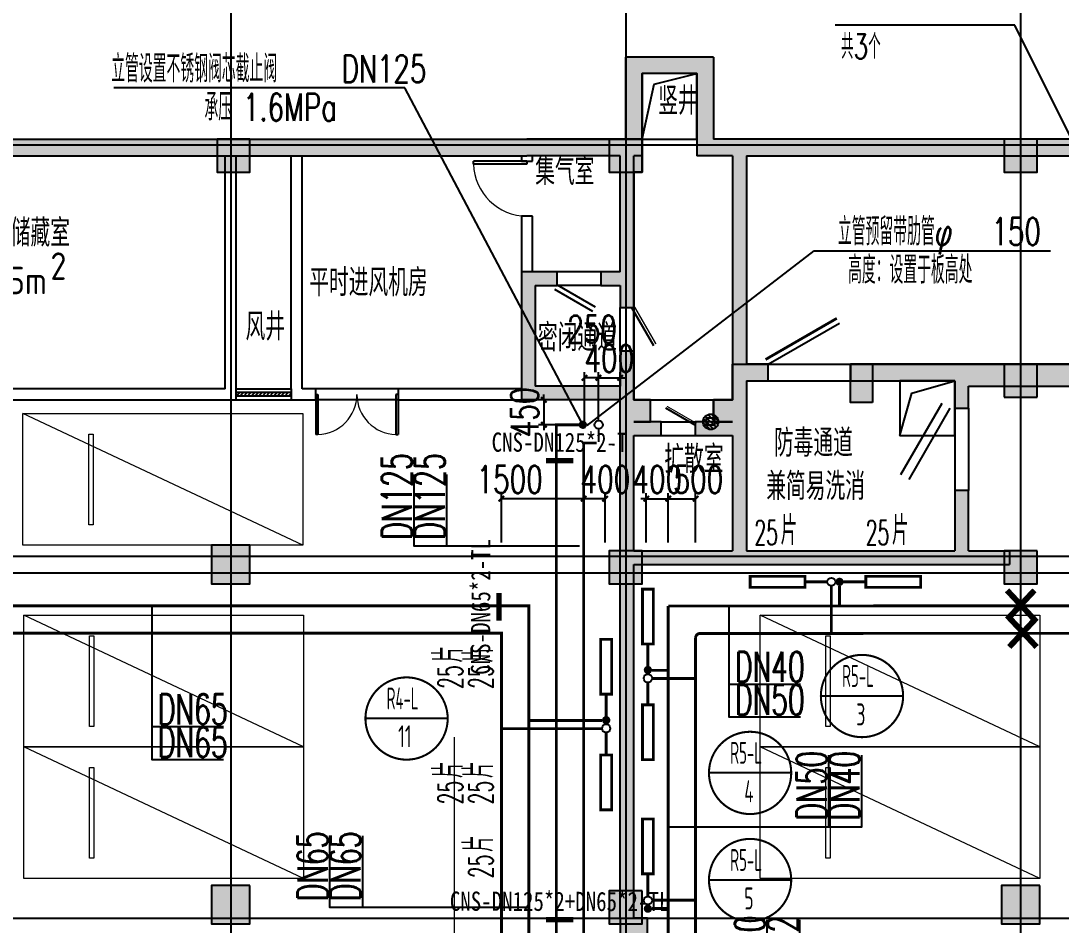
# Model space of a CAD drawing. Extents: x -888467 to -675969, y -675351 to -419232.
# Drawn here: x -797918 to -778950, y -617322 to -600836 of the extents above; entities that cross this region are included whole.
import ezdxf
from ezdxf.enums import TextEntityAlignment as Align

# ---------------------------------------------------------------- set-up
doc = ezdxf.new("R2010")
doc.units = 0
doc.header["$LTSCALE"] = 1000
doc.linetypes.add('DASH', pattern=[0.35, 0.25, -0.1])
doc.layers.get('0').update_dxf_attribs({"linetype": 'CONTINUOUS'})
doc.layers.get('Defpoints').update_dxf_attribs({"linetype": 'CONTINUOUS'})
for name, color, linetype in [('0-供暖管道管径标注', 4, 'CONTINUOUS'), ('1-标注', 2, 'CONTINUOUS'), ('2-房间名称', 7, 'CONTINUOUS'), ('3-建筑', 7, 'CONTINUOUS'), ('3-淡显', 8, 'CONTINUOUS'), ('DIM_IDEN', 3, 'CONTINUOUS'), ('DIM_LEAD', 3, 'CONTINUOUS'), ('DOTE', 252, 'CONTINUOUS'), ('PIPE-暖供水', 3, 'CONTINUOUS'), ('PIPE-暖回支管', 4, 'DASH'), ('PIPE-暖回水', 1, 'DASH'), ('TEXT-散热器', 7, 'CONTINUOUS'), ('TH-散热器', 4, 'CONTINUOUS'), ('VPIPE-暖供水', 3, 'CONTINUOUS'), ('VPIPE-暖回水', 2, 'DASH'), ('抗震支吊架', 2, 'CONTINUOUS'), ('暖－管径标注', 2, 'CONTINUOUS'), ('标注-', 4, 'CONTINUOUS'), ('结构柱子', 253, 'CONTINUOUS')]:
    doc.layers.add(name, color=color, linetype=linetype)
doc.layers.add('3-深度淡显', color=252, linetype='CONTINUOUS', lineweight=0)
doc.styles.add('_TCH_DIM', font='simplex.shx', dxfattribs={"width": 0.6, "bigfont": 'gbcbig.shx'})
doc.styles.add('_THVAC_DIM', font='simplex.shx', dxfattribs={"width": 0.8, "height": 3.5, "bigfont": 'gbcbig.shx'})
doc.styles.add('kzcad', font='', dxfattribs={"width": 0.8})
doc.styles.get("Standard").update_dxf_attribs({"font": 'GBENOR', "bigfont": 'GBCBIG'})
doc.styles.add('设备标注', font='simplex.shx', dxfattribs={"width": 0.705882, "bigfont": 'gbcbig.shx'})
doc.styles.get('kzcad').set_extended_font_data('SimSun')
doc.dimstyles.new('sm150', dxfattribs={"dimtxt": 500, "dimasz": 100, "dimexe": 100, "dimexo": 75, "dimgap": 100, "dimtad": 1, "dimdec": 0, "dimrnd": 10, "dimzin": 0, "dimdsep": 46, "dimtxsty": '设备标注', "dimblk": 'ARCHTICK', "dimcen": 0.09, "dimclrd": 4, "dimclre": 4, "dimclrt": 4, "dimadec": 0, "dimazin": 0, "dimtfac": 1, "dimtdec": 0, "dimtix": 1, "dimtmove": 2, "dimatfit": 3, "dimldrblk": 'ARCHTICK', "dimfxl": 800, "dimfxlon": 1, "dimtolj": 1, "dimtzin": 0, "dimarcsym": 0})

# ---------------------------------------------------------------- blocks, each defined once
blk = doc.blocks.new('_ArchTick')
at = {"color": 0, "linetype": 'ByBlock', "const_width": 0.4}
blk.add_lwpolyline([(-0.5, -0.5), (0.5, 0.5)], dxfattribs=at)
blk = doc.blocks.new('*D125')
at = {"layer": '1-标注', "color": 4, "lineweight": -2, "transparency": 16777216}
for p, q in [((-787656, -610347), (-787656, -609447)), ((-787265, -609547), (-787656, -609547)), ((-787265, -610347), (-787265, -609447))]:
    blk.add_line(p, q, dxfattribs=at)
at = {"layer": 'Defpoints', "color": 0, "transparency": 16777216}
for p in [(-787656, -609547), (-787656, -611247), (-787265, -611247)]:
    blk.add_point(p, dxfattribs=at)
at = {"layer": '1-标注', "color": 4, "lineweight": -2, "transparency": 16777216, "xscale": 100, "yscale": 100, "zscale": 100, "rotation": 180}
blk.add_blockref('_ArchTick', (-787656, -609547), dxfattribs=at)
at = {"layer": '1-标注', "color": 4, "lineweight": -2, "transparency": 16777216, "xscale": 100, "yscale": 100, "zscale": 100}
blk.add_blockref('_ArchTick', (-787265, -609547), dxfattribs=at)
at = {"layer": '1-标注', "color": 4, "transparency": 16777216, "insert": (-787260, -609197), "char_height": 500, "attachment_point": 5, "style": '设备标注'}
blk.add_mtext('\\A1;400', dxfattribs=at)
blk = doc.blocks.new('*D126')
at = {"layer": '1-标注', "color": 4, "lineweight": -2, "transparency": 16777216}
for p, q in [((-789156, -610347), (-789156, -609447)), ((-787656, -609547), (-789156, -609547)), ((-787656, -609858), (-787656, -609447))]:
    blk.add_line(p, q, dxfattribs=at)
at = {"layer": 'Defpoints', "color": 0, "transparency": 16777216}
for p in [(-789156, -609547), (-787656, -609933), (-789156, -611999)]:
    blk.add_point(p, dxfattribs=at)
at = {"layer": '1-标注', "color": 4, "lineweight": -2, "transparency": 16777216, "xscale": 100, "yscale": 100, "zscale": 100, "rotation": 180}
blk.add_blockref('_ArchTick', (-789156, -609547), dxfattribs=at)
at = {"layer": '1-标注', "color": 4, "lineweight": -2, "transparency": 16777216, "xscale": 100, "yscale": 100, "zscale": 100}
blk.add_blockref('_ArchTick', (-787656, -609547), dxfattribs=at)
at = {"layer": '1-标注', "color": 4, "transparency": 16777216, "insert": (-789006, -609197), "char_height": 500, "attachment_point": 5, "style": '设备标注'}
blk.add_mtext('\\A1;1500', dxfattribs=at)
blk = doc.blocks.new('*D205')
at = {"layer": '1-标注', "color": 4, "lineweight": -2, "transparency": 16777216}
for p, q in [((-786515, -609547), (-786615, -609547)), ((-786515, -610347), (-786515, -609447)), ((-786515, -609547), (-786115, -609547)), ((-786115, -610347), (-786115, -609447)), ((-786115, -609547), (-786015, -609547))]:
    blk.add_line(p, q, dxfattribs=at)
at = {"layer": 'Defpoints', "color": 0, "transparency": 16777216}
for p in [(-786115, -609547), (-786515, -611247), (-786115, -611728)]:
    blk.add_point(p, dxfattribs=at)
at = {"layer": '1-标注', "color": 4, "lineweight": -2, "transparency": 16777216, "xscale": 100, "yscale": 100, "zscale": 100}
blk.add_blockref('_ArchTick', (-786515, -609547), dxfattribs=at)
at = {"layer": '1-标注', "color": 4, "lineweight": -2, "transparency": 16777216, "xscale": 100, "yscale": 100, "zscale": 100, "rotation": 180}
blk.add_blockref('_ArchTick', (-786115, -609547), dxfattribs=at)
at = {"layer": '1-标注', "color": 4, "transparency": 16777216, "insert": (-786315, -609197), "char_height": 500, "attachment_point": 5, "style": '设备标注'}
blk.add_mtext('\\A1;400', dxfattribs=at)
blk = doc.blocks.new('*D206')
at = {"layer": '1-标注', "color": 4, "lineweight": -2, "transparency": 16777216}
for p, q in [((-786115, -609858), (-786115, -609447)), ((-786115, -609547), (-785615, -609547)), ((-785615, -610347), (-785615, -609447))]:
    blk.add_line(p, q, dxfattribs=at)
at = {"layer": 'Defpoints', "color": 0, "transparency": 16777216}
for p in [(-785615, -609547), (-786115, -609933), (-785615, -612084)]:
    blk.add_point(p, dxfattribs=at)
at = {"layer": '1-标注', "color": 4, "lineweight": -2, "transparency": 16777216, "xscale": 100, "yscale": 100, "zscale": 100, "rotation": 180}
blk.add_blockref('_ArchTick', (-786115, -609547), dxfattribs=at)
at = {"layer": '1-标注', "color": 4, "lineweight": -2, "transparency": 16777216, "xscale": 100, "yscale": 100, "zscale": 100}
blk.add_blockref('_ArchTick', (-785615, -609547), dxfattribs=at)
at = {"layer": '1-标注', "color": 4, "transparency": 16777216, "insert": (-785565, -609197), "char_height": 500, "attachment_point": 5, "style": '设备标注'}
blk.add_mtext('\\A1;500', dxfattribs=at)
blk = doc.blocks.new('*D134')
at = {"layer": '1-标注', "color": 4, "lineweight": -2, "transparency": 16777216}
for p, q in [((-787388, -607343), (-787488, -607343)), ((-787388, -608143), (-787388, -607243)), ((-787388, -607343), (-786990, -607343)), ((-786990, -608143), (-786990, -607243)), ((-786990, -607343), (-786890, -607343))]:
    blk.add_line(p, q, dxfattribs=at)
at = {"layer": 'Defpoints', "color": 0, "transparency": 16777216}
for p in [(-786990, -607343), (-787388, -608259), (-786990, -608273)]:
    blk.add_point(p, dxfattribs=at)
at = {"layer": '1-标注', "color": 4, "lineweight": -2, "transparency": 16777216, "xscale": 100, "yscale": 100, "zscale": 100}
blk.add_blockref('_ArchTick', (-787388, -607343), dxfattribs=at)
at = {"layer": '1-标注', "color": 4, "lineweight": -2, "transparency": 16777216, "xscale": 100, "yscale": 100, "zscale": 100, "rotation": 180}
blk.add_blockref('_ArchTick', (-786990, -607343), dxfattribs=at)
at = {"layer": '1-标注', "color": 4, "transparency": 16777216, "insert": (-787189, -606993), "char_height": 500, "attachment_point": 5, "style": '设备标注'}
blk.add_mtext('\\A1;400', dxfattribs=at)
blk = doc.blocks.new('*D135')
at = {"layer": '1-标注', "color": 4, "lineweight": -2, "transparency": 16777216}
for p, q in [((-787642, -608143), (-787642, -607243)), ((-787388, -607343), (-787642, -607343)), ((-787388, -608143), (-787388, -607243))]:
    blk.add_line(p, q, dxfattribs=at)
at = {"layer": 'Defpoints', "color": 0, "transparency": 16777216}
for p in [(-787642, -607343), (-787642, -608252), (-787388, -608259)]:
    blk.add_point(p, dxfattribs=at)
at = {"layer": '1-标注', "color": 4, "lineweight": -2, "transparency": 16777216, "xscale": 100, "yscale": 100, "zscale": 100, "rotation": 180}
blk.add_blockref('_ArchTick', (-787642, -607343), dxfattribs=at)
at = {"layer": '1-标注', "color": 4, "lineweight": -2, "transparency": 16777216, "xscale": 100, "yscale": 100, "zscale": 100}
blk.add_blockref('_ArchTick', (-787388, -607343), dxfattribs=at)
at = {"layer": '1-标注', "color": 4, "transparency": 16777216, "insert": (-787504, -606459), "char_height": 500, "attachment_point": 5, "style": '设备标注'}
blk.add_mtext('\\A1;250', dxfattribs=at)
blk = doc.blocks.new('*D136')
at = {"layer": '1-标注', "color": 4, "lineweight": -2, "transparency": 16777216}
for p, q in [((-788382, -607747), (-788382, -607647)), ((-787894, -607747), (-788482, -607747)), ((-788382, -607747), (-788382, -608199)), ((-787582, -608199), (-788482, -608199)), ((-788382, -608199), (-788382, -608299))]:
    blk.add_line(p, q, dxfattribs=at)
at = {"layer": 'Defpoints', "color": 0, "transparency": 16777216}
for p in [(-787819, -607747), (-788382, -608199), (-787394, -608199)]:
    blk.add_point(p, dxfattribs=at)
at = {"layer": '1-标注', "color": 4, "lineweight": -2, "transparency": 16777216, "xscale": 100, "yscale": 100, "zscale": 100}
for p, rotation in [((-788382, -607747), 270), ((-788382, -608199), 90)]:
    blk.add_blockref('_ArchTick', p, dxfattribs=dict(at, rotation=rotation))
at = {"layer": '1-标注', "color": 4, "transparency": 16777216, "insert": (-788732, -607973), "char_height": 500, "attachment_point": 5, "rotation": 90, "style": '设备标注'}
blk.add_mtext('\\A1;450', dxfattribs=at)
blk = doc.blocks.new('$TwtSys$00000329')
for p, q in [((35, -87, 0), (-87, 35, 0)), ((66, -66, 0), (-67, 67, 0)), ((87, -32, 0), (-33, 88, 0)), ((92, 12, 0), (11, 92, 0)), ((-8, -94, 0), (-92, -10, 0))]:
    blk.add_line(p, q)
at = {"elevation": 0}
blk.add_lwpolyline([(-51, 48), (45, 48), (45, -42), (-51, -42)], close=True, dxfattribs=at)
blk.add_circle((0, 0, 0), 93.9)
blk = doc.blocks.new('$WINLIB2D$00000039')
at = {"color": 0}
for points in [[(-0.5, 0.5), (-0.5, -0.5)], [(0.5, 0.5), (-0.5, 0.5)], [(0.5, -0.5), (0.5, 0.5)], [(-0.5, 0.167), (0.5, 0.167)], [(-0.452, -0.167), (-0.5, 0.084)], [(-0.384, -0.167), (-0.448, 0.167)], [(-0.316, -0.167), (-0.38, 0.167)], [(-0.248, -0.167), (-0.312, 0.167)], [(-0.18, -0.167), (-0.244, 0.167)], [(-0.112, -0.167), (-0.176, 0.167)], [(-0.044, -0.167), (-0.108, 0.167)], [(0.024, -0.167), (-0.04, 0.167)], [(0.092, -0.167), (0.028, 0.167)], [(0.16, -0.167), (0.096, 0.167)], [(0.228, -0.167), (0.164, 0.167)], [(0.296, -0.167), (0.232, 0.167)], [(0.364, -0.167), (0.3, 0.167)], [(0.432, -0.167), (0.368, 0.167)], [(0.5, -0.167), (0.436, 0.167)], [(-0.5, -0.167), (0.5, -0.167)], [(0.5, -0.5), (-0.5, -0.5)]]:
    blk.add_lwpolyline(points, dxfattribs=at)
blk = doc.blocks.new('$DorLib2D$00000002')
for p, q in [((-0.5, 0), (-0.5, 0.4875)), ((-0.475, 0.4875), (-0.5, 0.4875)), ((-0.475, 0), (-0.475, 0.4875)), ((0.475, 0), (0.475, 0.4875)), ((0.475, 0.4875), (0.5, 0.4875)), ((0.5, 0), (0.5, 0.4875)), ((-0.5, 0), (-0.475, 0)), ((0.5, 0), (0.475, 0))]:
    blk.add_line(p, q)
at = {"lineweight": 13}
for centre, start, end in [((-0.4875, 0), 0, 88.53072), ((0.4875, 0), 91.46928, 180)]:
    blk.add_arc(centre, 0.4875, start, end, dxfattribs=at)
blk = doc.blocks.new('$DorLib2D$00000001')
for p, q in [((0.45, 0.975), (0.5, 0.975)), ((0.45, 0), (0.45, 0.975)), ((0.5, 0), (0.5, 0.975)), ((0.5, 0), (0.45, 0))]:
    blk.add_line(p, q)
at = {"lineweight": 13}
blk.add_arc((0.475, 0), 0.975, 91.4693, 180, dxfattribs=at)
blk = doc.blocks.new('$DorLib2D$00000193')
at = {"color": 0}
blk.add_line((-0.5, 0.1), (0.366, 0.6), dxfattribs=at)
at = {"color": 0, "const_width": 0.0333}
blk.add_lwpolyline([(-0.533, 0.158), (0.333, 0.658)], dxfattribs=at)
blk = doc.blocks.new('$DorLib2D$00000180')
at = {"color": 0}
for p, q in [((-0.557, 0.242), (0.309, 0.742)), ((-0.5, 0.143), (0.366, 0.643))]:
    blk.add_line(p, q, dxfattribs=at)
blk = doc.blocks.new('A$C2B1B7B0A')
at = {"layer": '结构柱子'}
h = blk.add_hatch(color=253, dxfattribs=at)
h.dxf.hatch_style = 1
h.paths.add_polyline_path([(74350, 46500), (73750, 46500), (73750, 45900), (74350, 45900)])
h = blk.add_hatch(color=253, dxfattribs=at)
h.dxf.hatch_style = 1
h.paths.add_polyline_path([(81500, 46500), (80900, 46500), (80900, 45900), (81500, 45900)])
h = blk.add_hatch(color=253, dxfattribs=at)
h.dxf.hatch_style = 1
h.paths.add_polyline_path([(88700, 46500), (88100, 46500), (88100, 45900), (88700, 45900)])
h = blk.add_hatch(color=253, dxfattribs=at)
h.dxf.hatch_style = 1
h.paths.add_polyline_path([(85700, 41700), (85300, 41700), (85300, 42400), (85700, 42400)])
h = blk.add_hatch(color=253, dxfattribs=at)
h.dxf.hatch_style = 1
h.paths.add_polyline_path([(74350, 39100), (73650, 39100), (73650, 38400), (74350, 38400)])
h = blk.add_hatch(color=253, dxfattribs=at)
h.dxf.hatch_style = 1
h.paths.add_polyline_path([(81500, 39000), (80900, 39000), (80900, 38400), (81500, 38400)])
h = blk.add_hatch(color=253, dxfattribs=at)
h.dxf.hatch_style = 1
h.paths.add_polyline_path([(88700, 39000), (88100, 39000), (88100, 38400), (88700, 38400)])
h = blk.add_hatch(color=253, dxfattribs=at)
h.dxf.hatch_style = 1
h.paths.add_polyline_path([(74350, 32900), (73650, 32900), (73650, 32200), (74350, 32200)])
h = blk.add_hatch(color=253, dxfattribs=at)
h.dxf.hatch_style = 1
h.paths.add_polyline_path([(88750, 32900), (88050, 32900), (88050, 32200), (88750, 32200)])
h = blk.add_hatch(color=253, dxfattribs=at)
h.dxf.hatch_style = 1
h.paths.add_polyline_path([(81500, 32800), (80900, 32800), (80900, 32200), (81500, 32200)])
at = {"layer": '结构柱子', "color": 253}
for points in [[(74350, 46500), (73750, 46500), (73750, 45900), (74350, 45900)], [(81500, 46500), (80900, 46500), (80900, 45900), (81500, 45900)], [(88700, 46500), (88100, 46500), (88100, 45900), (88700, 45900)], [(85700, 41700), (85300, 41700), (85300, 42400), (85700, 42400)], [(74350, 39100), (73650, 39100), (73650, 38400), (74350, 38400)], [(81500, 39000), (80900, 39000), (80900, 38400), (81500, 38400)], [(88700, 39000), (88100, 39000), (88100, 38400), (88700, 38400)], [(74350, 32900), (73650, 32900), (73650, 32200), (74350, 32200)], [(88750, 32900), (88050, 32900), (88050, 32200), (88750, 32200)], [(81500, 32800), (80900, 32800), (80900, 32200), (81500, 32200)]]:
    blk.add_lwpolyline(points, close=True, dxfattribs=at)

msp = doc.modelspace()

# ---------------------------------------------------------------- hatches: boundary and pattern name
at = {"layer": '2-房间名称'}
for points in [[(-785590.4, -601796.6), (-785290.4, -601496.6), (-786890.4, -601496.6), (-786590.4, -601796.6)], [(-786890.4, -602996.6), (-786590.4, -603296.6), (-786590.4, -601796.6), (-786890.4, -601496.6)], [(-785290.4, -601496.6), (-785590.4, -601796.6), (-785590.4, -603296.6), (-785290.4, -602996.6)], [(-786590.4, -603296.6), (-786890.4, -602996.6), (-786873.7, -603196.6), (-786740.4, -603296.6)], [(-784823.7, -603196.6), (-784840.4, -602996.6), (-785290.4, -602996.6), (-785590.4, -603296.6), (-784940.4, -603296.6)]]:
    msp.add_hatch(color=256, dxfattribs=at).paths.add_polyline_path(points)
at = {"layer": '3-淡显'}
for points in [[(-800515.4, -603196.6), (-800390.4, -603296.6), (-794090.4, -603296.6), (-794090.4, -602996.6), (-800515.4, -602996.6)], [(-794090.4, -602996.6), (-794090.4, -603296.6), (-792890.4, -603296.6), (-792890.4, -602996.6)], [(-792890.4, -602996.6), (-792890.4, -603296.6), (-788690.4, -603296.6), (-788690.4, -602996.6)], [(-786873.7, -603196.6), (-786890.4, -602996.6), (-788690.4, -602996.6), (-788690.4, -603296.6), (-786990.4, -603296.6)], [(-784690.4, -603296.6), (-777590.4, -603296.6), (-777590.4, -602996.6), (-784840.4, -602996.6), (-784823.7, -603196.6)], [(-786907.1, -605543.1), (-786740.4, -605559.7), (-786740.4, -603296.6), (-786873.7, -603196.6), (-786990.4, -603296.6), (-786990.4, -605409.7)], [(-784823.7, -603196.6), (-784940.4, -603296.6), (-784940.4, -607196.6), (-784773.7, -607229.9), (-784690.4, -607096.6), (-784690.4, -603296.6)], [(-788540.4, -605659.7), (-788790.4, -605409.7), (-788790.4, -607746.6), (-788540.4, -607496.6)], [(-788540.4, -605659.7), (-788140.4, -605659.7), (-788140.4, -605409.7), (-788790.4, -605409.7)], [(-786990.4, -605409.7), (-787340.4, -605409.7), (-787340.4, -605659.7), (-786990.4, -605659.7), (-786907.1, -605543.1)], [(-786990.4, -605659.7), (-786990.4, -606059.7), (-786740.4, -606059.7), (-786740.4, -605559.7), (-786907.1, -605543.1)], [(-786740.4, -607646.6), (-786740.4, -606859.7), (-786990.4, -606859.7), (-786990.4, -607496.6), (-786907.1, -607629.9)], [(-784690.4, -607396.6), (-784290.4, -607396.6), (-784290.4, -607096.6), (-784690.4, -607096.6), (-784773.7, -607229.9)], [(-780765.4, -607096.6), (-782790.4, -607096.6), (-782790.4, -607396.6), (-780890.4, -607396.6), (-780765.4, -607329.9)], [(-780640.4, -607496.6), (-777940.4, -607496.6), (-777940.4, -607096.6), (-780765.4, -607096.6), (-780765.4, -607329.9)], [(-784773.7, -607229.9), (-784940.4, -607196.6), (-784940.4, -607746.6), (-784857.1, -607913.2), (-784690.4, -607846.6), (-784690.4, -607396.6)], [(-780890.4, -607396.6), (-780890.4, -607896.6), (-780640.4, -607896.6), (-780640.4, -607496.6), (-780765.4, -607329.9)], [(-786907.1, -607629.9), (-786990.4, -607496.6), (-788540.4, -607496.6), (-788790.4, -607746.6), (-786990.4, -607746.6)], [(-786823.7, -607913.2), (-786740.4, -607746.6), (-786740.4, -607646.6), (-786907.1, -607629.9), (-786990.4, -607746.6), (-786990.4, -607846.6)], [(-786823.7, -608279.9), (-786740.4, -608146.6), (-786823.7, -607913.2), (-786990.4, -607846.6), (-786990.4, -608296.6)], [(-786740.4, -608146.6), (-786440.4, -608146.6), (-786440.4, -607746.6), (-786740.4, -607746.6), (-786823.7, -607913.2)], [(-784940.4, -607746.6), (-785290.4, -607746.6), (-785290.4, -608146.6), (-784940.4, -608146.6), (-784857.1, -607913.2)], [(-784857.1, -607913.2), (-784940.4, -608146.6), (-784857.1, -608279.9), (-784690.4, -608296.6), (-784690.4, -607846.6)], [(-786823.7, -610613.2), (-786740.4, -610496.6), (-786740.4, -608396.6), (-786823.7, -608279.9), (-786990.4, -608296.6), (-786990.4, -610596.6)], [(-786740.4, -608396.6), (-786240.4, -608396.6), (-786240.4, -608146.6), (-786740.4, -608146.6), (-786823.7, -608279.9)], [(-784940.4, -608146.6), (-785620.4, -608146.6), (-785620.4, -608396.6), (-784940.4, -608396.6), (-784857.1, -608279.9)], [(-784857.1, -608279.9), (-784940.4, -608396.6), (-784940.4, -610496.6), (-784823.7, -610579.9), (-784690.4, -610496.6), (-784690.4, -608296.6)], [(-780640.4, -610496.6), (-780640.4, -609396.6), (-780890.4, -609396.6), (-780890.4, -610496.6), (-780765.4, -610579.9)], [(-786823.7, -610613.2), (-786740.4, -610746.6), (-784840.4, -610746.6), (-784823.7, -610579.9), (-784940.4, -610496.6), (-786740.4, -610496.6)], [(-784823.7, -610579.9), (-784840.4, -610746.6), (-780765.4, -610746.6), (-780765.4, -610579.9), (-780890.4, -610496.6), (-784690.4, -610496.6)], [(-780765.4, -610579.9), (-780765.4, -610746.6), (-779890.4, -610746.6), (-779890.4, -610496.6), (-780640.4, -610496.6)], [(-786990.4, -617196.6), (-786740.4, -617196.6), (-786740.4, -610746.6), (-786823.7, -610613.2), (-786990.4, -610596.6)], [(-786990.4, -617196.6), (-786990.4, -617696.6), (-786490.4, -617696.6), (-786490.4, -617196.6)]]:
    msp.add_hatch(color=256, dxfattribs=at).paths.add_polyline_path(points)
h = msp.add_hatch(color=256, dxfattribs=at)
h.dxf.hatch_style = 1
h.paths.add_polyline_path([(-793740.4, -602996.6), (-794340.4, -602996.6), (-794340.4, -603596.6), (-793740.4, -603596.6)])
h = msp.add_hatch(color=256, dxfattribs=at)
h.dxf.hatch_style = 1
h.paths.add_polyline_path([(-786590.4, -602996.6), (-787190.4, -602996.6), (-787190.4, -603596.6), (-786590.4, -603596.6)])
h = msp.add_hatch(color=256, dxfattribs=at)
h.dxf.hatch_style = 1
h.paths.add_polyline_path([(-779390.4, -602996.6), (-779990.4, -602996.6), (-779990.4, -603596.6), (-779390.4, -603596.6)])
h = msp.add_hatch(color=256, dxfattribs=at)
h.dxf.hatch_style = 1
h.paths.add_polyline_path([(-779390.4, -607096.5), (-779990.4, -607096.5), (-779990.4, -607696.5), (-779390.4, -607696.5)])
h = msp.add_hatch(color=256, dxfattribs=at)
h.dxf.hatch_style = 1
h.paths.add_polyline_path([(-793740.4, -610396.6), (-794440.4, -610396.6), (-794440.4, -611096.6), (-793740.4, -611096.6)])
h = msp.add_hatch(color=256, dxfattribs=at)
h.dxf.hatch_style = 1
h.paths.add_polyline_path([(-786590.4, -610496.6), (-787190.4, -610496.6), (-787190.4, -611096.6), (-786590.4, -611096.6)])
h = msp.add_hatch(color=256, dxfattribs=at)
h.dxf.hatch_style = 1
h.paths.add_polyline_path([(-779390.4, -610496.6), (-779990.4, -610496.6), (-779990.4, -611096.6), (-779390.4, -611096.6)])
h = msp.add_hatch(color=256, dxfattribs=at)
h.dxf.hatch_style = 1
h.paths.add_polyline_path([(-793740.4, -616596.6), (-794440.4, -616596.6), (-794440.4, -617296.6), (-793740.4, -617296.6)])
h = msp.add_hatch(color=256, dxfattribs=at)
h.dxf.hatch_style = 1
h.paths.add_polyline_path([(-779340.4, -616596.6), (-780040.4, -616596.6), (-780040.4, -617296.6), (-779340.4, -617296.6)])
h = msp.add_hatch(color=256, dxfattribs=at)
h.dxf.hatch_style = 1
h.paths.add_polyline_path([(-786590.4, -616696.6), (-787190.4, -616696.6), (-787190.4, -617296.6), (-786590.4, -617296.6)])
at = {"layer": 'VPIPE-暖回水', "linetype": 'DASH'}
for points in [[(-787597.1, -608199.2), (-787598.7, -608183.6), (-787603.5, -608168.7), (-787611.4, -608155.2), (-787621.9, -608143.5), (-787634.6, -608134.3), (-787648.9, -608127.9), (-787664.2, -608124.6), (-787679.9, -608124.6), (-787695.2, -608127.9), (-787709.6, -608134.3), (-787722.2, -608143.5), (-787732.7, -608155.2), (-787740.6, -608168.7), (-787745.4, -608183.6), (-787747.1, -608199.2), (-787745.4, -608214.8), (-787740.6, -608229.7), (-787732.7, -608243.3), (-787722.2, -608255), (-787709.6, -608264.2), (-787695.2, -608270.6), (-787679.9, -608273.8), (-787664.2, -608273.8), (-787648.9, -608270.6), (-787634.6, -608264.2), (-787621.9, -608255), (-787611.4, -608243.3), (-787603.5, -608229.7), (-787598.7, -608214.8)], [(-783065.2, -611062.9), (-783063.5, -611047.3), (-783058.7, -611032.4), (-783050.9, -611018.8), (-783040.4, -611007.1), (-783027.7, -610997.9), (-783013.4, -610991.5), (-782998, -610988.3), (-782982.3, -610988.3), (-782967, -610991.5), (-782952.7, -610997.9), (-782940, -611007.1), (-782929.5, -611018.8), (-782921.7, -611032.4), (-782916.8, -611047.3), (-782915.2, -611062.9), (-782916.8, -611078.5), (-782921.7, -611093.4), (-782929.5, -611107), (-782940, -611118.6), (-782952.7, -611127.8), (-782967, -611134.2), (-782982.3, -611137.5), (-782998, -611137.5), (-783013.4, -611134.2), (-783027.7, -611127.8), (-783040.4, -611118.6), (-783050.9, -611107), (-783058.7, -611093.4), (-783063.5, -611078.5)], [(-786560.3, -612669.6), (-786558.6, -612685.2), (-786553.8, -612700.1), (-786545.9, -612713.7), (-786535.5, -612725.4), (-786522.8, -612734.6), (-786508.4, -612741), (-786493.1, -612744.2), (-786477.4, -612744.2), (-786462.1, -612741), (-786447.8, -612734.6), (-786435.1, -612725.4), (-786424.6, -612713.7), (-786416.8, -612700.1), (-786411.9, -612685.2), (-786410.3, -612669.6), (-786411.9, -612654), (-786416.8, -612639.1), (-786424.6, -612625.5), (-786435.1, -612613.9), (-786447.8, -612604.7), (-786462.1, -612598.3), (-786477.4, -612595), (-786493.1, -612595), (-786508.4, -612598.3), (-786522.8, -612604.7), (-786535.5, -612613.9), (-786545.9, -612625.5), (-786553.8, -612639.1), (-786558.6, -612654)], [(-787170.5, -613584.6), (-787172.1, -613600.2), (-787177, -613615.1), (-787184.8, -613628.7), (-787195.3, -613640.4), (-787208, -613649.6), (-787222.3, -613655.9), (-787237.7, -613659.2), (-787253.3, -613659.2), (-787268.7, -613655.9), (-787283, -613649.6), (-787295.7, -613640.4), (-787306.2, -613628.7), (-787314, -613615.1), (-787318.9, -613600.2), (-787320.5, -613584.6), (-787318.9, -613569), (-787314, -613554.1), (-787306.2, -613540.5), (-787295.7, -613528.9), (-787283, -613519.7), (-787268.7, -613513.3), (-787253.3, -613510), (-787237.7, -613510), (-787222.3, -613513.3), (-787208, -613519.7), (-787195.3, -613528.9), (-787184.8, -613540.5), (-787177, -613554.1), (-787172.1, -613569)], [(-786560.3, -617021.4), (-786558.6, -617005.8), (-786553.8, -616990.9), (-786545.9, -616977.4), (-786535.5, -616965.7), (-786522.8, -616956.5), (-786508.4, -616950.1), (-786493.1, -616946.8), (-786477.4, -616946.8), (-786462.1, -616950.1), (-786447.8, -616956.5), (-786435.1, -616965.7), (-786424.6, -616977.4), (-786416.8, -616990.9), (-786411.9, -617005.8), (-786410.3, -617021.4), (-786411.9, -617037), (-786416.8, -617051.9), (-786424.6, -617065.5), (-786435.1, -617077.2), (-786447.8, -617086.4), (-786462.1, -617092.8), (-786477.4, -617096), (-786493.1, -617096), (-786508.4, -617092.8), (-786522.8, -617086.4), (-786535.5, -617077.2), (-786545.9, -617065.5), (-786553.8, -617051.9), (-786558.6, -617037)]]:
    msp.add_hatch(color=256, dxfattribs=at).paths.add_polyline_path(points)

# ---------------------------------------------------------------- linework, layer by layer
at = {"layer": '0-供暖管道管径标注'}
for points in [[(-787732.2, -610409.6), (-790748.8, -610409.6), (-790748.8, -609103.2)], [(-790148.8, -610409.6), (-790148.8, -609103.2)], [(-795531.7, -611498.6), (-795531.7, -614299.2), (-794225.3, -614299.2)], [(-785011, -611503.6), (-785011, -613526.2), (-783704.6, -613526.2)], [(-785011, -612926.2), (-783704.6, -612926.2)], [(-785011, -613526.2), (-783704.6, -613526.2)], [(-795531.7, -613699.2), (-794225.3, -613699.2)], [(-795531.7, -614299.2), (-794225.3, -614299.2)], [(-786115.4, -615528.9), (-782586, -615528.9), (-782586, -614222.5)], [(-783186, -615528.9), (-783186, -614222.5)], [(-788655.6, -616998.7), (-792283.9, -616998.7), (-792283.9, -615692.3)], [(-791683.9, -616998.7), (-791683.9, -615692.3)], [(-786137.6, -618532), (-783712.4, -618532), (-783712.4, -617225.6)], [(-784312.4, -618532), (-784312.4, -617225.6)]]:
    msp.add_lwpolyline(points, dxfattribs=at)
at = {"layer": '2-房间名称'}
msp.add_line((-785290.4, -608146.6), (-785290.4, -607746.6), dxfattribs=at)
msp.add_lwpolyline([(-786590.4, -602996.6), (-785590.4, -602996.6), (-785590.4, -601796.6), (-786590.4, -601796.6)], close=True, dxfattribs=at)
for points in [[(-786590.4, -602996.6), (-786371.5, -601993.2), (-785590.4, -601796.6)], [(-781890.4, -608396.6), (-781670.8, -607626.2), (-780890.4, -607396.6)], [(-780890.4, -607396.6), (-781890.4, -607396.6), (-781890.4, -608396.6), (-780890.4, -608396.6), (-780890.4, -607396.6)]]:
    msp.add_lwpolyline(points, dxfattribs=at)
at = {"layer": '3-建筑'}
for p, q in [((-785290.4, -601496.6), (-786890.4, -601496.6)), ((-786890.4, -602996.6), (-786890.4, -601496.6)), ((-785290.4, -601496.6), (-785290.4, -602996.6)), ((-785590.4, -601796.6), (-786590.4, -601796.6)), ((-786590.4, -603296.6), (-786590.4, -601796.6)), ((-785590.4, -601796.6), (-785590.4, -603296.6)), ((-800515.4, -602996.6), (-794090.4, -602996.6)), ((-794090.4, -602996.6), (-792890.4, -602996.6)), ((-792890.4, -602996.6), (-788690.4, -602996.6)), ((-786890.4, -602996.6), (-788690.4, -602996.6)), ((-786890.4, -602996.6), (-786890.4, -602996.6)), ((-784840.4, -602996.6), (-785290.4, -602996.6)), ((-777590.4, -602996.6), (-784840.4, -602996.6)), ((-800390.4, -603296.6), (-794090.4, -603296.6)), ((-794190.4, -607546.6), (-794190.4, -603296.6)), ((-794090.4, -603296.6), (-792890.4, -603296.6)), ((-793990.4, -607546.6), (-793990.4, -603296.6)), ((-792990.4, -607546.6), (-792990.4, -603296.6)), ((-792890.4, -603296.6), (-788690.4, -603296.6)), ((-792790.4, -607546.6), (-792790.4, -603296.6)), ((-788790.4, -603296.6), (-788790.4, -603396.6)), ((-786990.4, -603296.6), (-788690.4, -603296.6)), ((-788590.4, -603396.6), (-788590.4, -603296.6)), ((-786990.4, -605409.7), (-786990.4, -603296.6)), ((-786740.4, -605559.7), (-786740.4, -603296.6)), ((-786590.4, -603296.6), (-786740.4, -603296.6)), ((-784940.4, -603296.6), (-785590.4, -603296.6)), ((-784940.4, -603296.6), (-784940.4, -607196.6)), ((-784690.4, -603296.6), (-784690.4, -607096.6)), ((-784690.4, -603296.6), (-777590.4, -603296.6)), ((-788790.4, -603396.6), (-788590.4, -603396.6)), ((-788590.4, -604396.6), (-788790.4, -604396.6)), ((-788790.4, -604396.6), (-788790.4, -605409.7)), ((-788590.4, -605409.7), (-788590.4, -604396.6)), ((-788790.4, -605409.7), (-788790.4, -607746.6)), ((-788140.4, -605409.7), (-788790.4, -605409.7)), ((-787340.4, -605409.7), (-788140.4, -605409.7)), ((-788140.4, -605659.7), (-788140.4, -605409.7)), ((-786990.4, -605409.7), (-787340.4, -605409.7)), ((-787340.4, -605409.7), (-787340.4, -605659.7)), ((-786740.4, -606059.7), (-786740.4, -605559.7)), ((-788540.4, -605659.7), (-788540.4, -607496.6)), ((-788540.4, -605659.7), (-788140.4, -605659.7)), ((-787340.4, -605659.7), (-788140.4, -605659.7)), ((-787340.4, -605659.7), (-786990.4, -605659.7)), ((-786990.4, -605659.7), (-786990.4, -606059.7)), ((-786990.4, -606059.7), (-786740.4, -606059.7)), ((-786990.4, -606859.7), (-786990.4, -606059.7)), ((-786740.4, -606859.7), (-786740.4, -606059.7)), ((-786740.4, -606859.7), (-786990.4, -606859.7)), ((-786990.4, -606859.7), (-786990.4, -607496.6)), ((-786740.4, -607646.6), (-786740.4, -606859.7)), ((-784290.4, -607096.6), (-784690.4, -607096.6)), ((-784290.4, -607096.6), (-782790.4, -607096.6)), ((-784290.4, -607396.6), (-784290.4, -607096.6)), ((-780765.4, -607096.6), (-782790.4, -607096.6)), ((-782790.4, -607096.6), (-782790.4, -607396.6)), ((-777940.4, -607096.6), (-780765.4, -607096.6)), ((-784940.4, -607196.6), (-784940.4, -607746.6)), ((-786990.4, -607496.6), (-788540.4, -607496.6)), ((-784690.4, -607396.6), (-784690.4, -607846.6)), ((-784690.4, -607396.6), (-784290.4, -607396.6)), ((-784290.4, -607396.6), (-782790.4, -607396.6)), ((-782790.4, -607396.6), (-780890.4, -607396.6)), ((-780890.4, -607396.6), (-780890.4, -607896.6)), ((-780640.4, -607896.6), (-780640.4, -607496.6)), ((-780640.4, -607496.6), (-777940.4, -607496.6)), ((-794190.4, -607546.6), (-798790.4, -607546.6)), ((-793990.4, -607746.6), (-793990.4, -607546.6)), ((-792990.4, -607546.6), (-792990.4, -607746.6)), ((-792540.4, -607546.6), (-792790.4, -607546.6)), ((-791040.4, -607546.6), (-792540.4, -607546.6)), ((-792540.4, -607746.6), (-792540.4, -607546.6)), ((-788790.4, -607546.6), (-791040.4, -607546.6)), ((-791040.4, -607546.6), (-791040.4, -607746.6)), ((-786740.4, -607746.6), (-786740.4, -607646.6)), ((-798790.4, -607746.6), (-794090.4, -607746.6)), ((-794090.4, -607746.6), (-793990.4, -607746.6)), ((-792990.4, -607746.6), (-792890.4, -607746.6)), ((-792890.4, -607746.6), (-792540.4, -607746.6)), ((-791040.4, -607746.6), (-792540.4, -607746.6)), ((-791040.4, -607746.6), (-788790.4, -607746.6)), ((-786990.4, -607746.6), (-788790.4, -607746.6)), ((-786990.4, -607846.6), (-786990.4, -607746.6)), ((-786990.4, -608296.6), (-786990.4, -607846.6)), ((-786440.4, -607746.6), (-786740.4, -607746.6)), ((-786440.4, -608146.6), (-786440.4, -607746.6)), ((-784940.4, -607746.6), (-785290.4, -607746.6)), ((-785290.4, -607746.6), (-785290.4, -608146.6)), ((-784690.4, -607846.6), (-784690.4, -608296.6)), ((-780890.4, -607896.6), (-780890.4, -609396.6)), ((-780890.4, -607896.6), (-780640.4, -607896.6)), ((-780640.4, -607896.6), (-780640.4, -609396.6)), ((-786990.4, -610596.6), (-786990.4, -608296.6)), ((-786740.4, -608146.6), (-786740.4, -608146.6)), ((-786240.4, -608146.6), (-786740.4, -608146.6)), ((-786740.4, -608146.6), (-786440.4, -608146.6)), ((-786240.4, -608146.6), (-785620.4, -608146.6)), ((-786240.4, -608396.6), (-786240.4, -608146.6)), ((-784940.4, -608146.6), (-785620.4, -608146.6)), ((-785620.4, -608146.6), (-785620.4, -608396.6)), ((-785290.4, -608146.6), (-784940.4, -608146.6)), ((-784940.4, -608146.6), (-784940.4, -608146.6)), ((-784690.4, -608296.6), (-784690.4, -610496.6)), ((-786740.4, -610496.6), (-786740.4, -608396.6)), ((-786740.4, -608396.6), (-786240.4, -608396.6)), ((-786240.4, -608396.6), (-785620.4, -608396.6)), ((-785620.4, -608396.6), (-784940.4, -608396.6)), ((-784940.4, -608396.6), (-784940.4, -610496.6)), ((-780640.4, -609396.6), (-780890.4, -609396.6)), ((-780890.4, -609396.6), (-780890.4, -610496.6)), ((-780640.4, -610496.6), (-780640.4, -609396.6)), ((-786740.4, -610496.6), (-784940.4, -610496.6)), ((-784690.4, -610496.6), (-780890.4, -610496.6)), ((-780640.4, -610496.6), (-779890.4, -610496.6)), ((-779890.4, -610496.6), (-779890.4, -610746.6)), ((-786990.4, -617196.6), (-786990.4, -610596.6)), ((-786740.4, -610746.6), (-784840.4, -610746.6)), ((-786740.4, -617196.6), (-786740.4, -610746.6)), ((-784840.4, -610746.6), (-780765.4, -610746.6)), ((-780765.4, -610746.6), (-779890.4, -610746.6)), ((-786990.4, -617196.6), (-786990.4, -617696.6)), ((-786490.4, -617196.6), (-786740.4, -617196.6)), ((-786490.4, -617696.6), (-786490.4, -617196.6))]:
    msp.add_line(p, q, dxfattribs=at)
at = {"layer": '3-建筑', "color": 7}
msp.add_lwpolyline([(-824790.4, -607096.6), (-812240.4, -607096.6), (-812240.4, -607746.6), (-810440.4, -607746.6), (-810440.4, -602996.6), (-805590.4, -602996.6), (-805590.4, -608396.6), (-802840.4, -608396.6), (-802840.4, -610846.6), (-800640.4, -610846.6), (-800640.4, -608396.6), (-800640.4, -608396.6), (-800640.4, -602996.6), (-786590.4, -602996.6), (-786590.4, -603596.6), (-786740.4, -603596.6), (-786740.4, -607746.6), (-784940.4, -607746.6), (-784940.4, -607096.6), (-782790.4, -607096.6), (-772440.4, -607096.6)], dxfattribs=at)
at = {"layer": '3-淡显'}
for p, q in [((-793740.4, -602996.6), (-794340.4, -602996.6)), ((-794340.4, -602996.6), (-794340.4, -603596.6)), ((-793740.4, -603596.6), (-793740.4, -602996.6)), ((-786590.4, -602996.6), (-787190.4, -602996.6)), ((-787190.4, -602996.6), (-787190.4, -603596.6)), ((-786590.4, -603596.6), (-786590.4, -602996.6)), ((-779390.4, -602996.6), (-779990.4, -602996.6)), ((-779990.4, -602996.6), (-779990.4, -603596.6)), ((-779390.4, -603596.6), (-779390.4, -602996.6)), ((-794340.4, -603596.6), (-793740.4, -603596.6)), ((-787190.4, -603596.6), (-786590.4, -603596.6)), ((-779990.4, -603596.6), (-779390.4, -603596.6)), ((-779390.4, -607096.5), (-779990.4, -607096.5)), ((-779990.4, -607096.5), (-779990.4, -607696.5)), ((-779390.4, -607696.5), (-779390.4, -607096.5)), ((-779990.4, -607696.5), (-779390.4, -607696.5)), ((-793740.4, -610396.6), (-794440.4, -610396.6)), ((-794440.4, -610396.6), (-794440.4, -611096.6)), ((-793740.4, -611096.6), (-793740.4, -610396.6)), ((-786590.4, -610496.6), (-787190.4, -610496.6)), ((-787190.4, -610496.6), (-787190.4, -611096.6)), ((-786590.4, -611096.6), (-786590.4, -610496.6)), ((-779390.4, -610496.6), (-779990.4, -610496.6)), ((-779990.4, -610496.6), (-779990.4, -611096.6)), ((-779390.4, -611096.6), (-779390.4, -610496.6)), ((-794440.4, -611096.6), (-793740.4, -611096.6)), ((-787190.4, -611096.6), (-786590.4, -611096.6)), ((-779990.4, -611096.6), (-779390.4, -611096.6)), ((-793740.4, -616596.6), (-794440.4, -616596.6)), ((-794440.4, -616596.6), (-794440.4, -617296.6)), ((-793740.4, -617296.6), (-793740.4, -616596.6)), ((-779340.4, -616596.6), (-780040.4, -616596.6)), ((-780040.4, -616596.6), (-780040.4, -617296.6)), ((-779340.4, -617296.6), (-779340.4, -616596.6)), ((-786590.4, -616696.6), (-787190.4, -616696.6)), ((-787190.4, -616696.6), (-787190.4, -617296.6)), ((-786590.4, -617296.6), (-786590.4, -616696.6)), ((-794440.4, -617296.6), (-793740.4, -617296.6)), ((-787190.4, -617296.6), (-786590.4, -617296.6)), ((-780040.4, -617296.6), (-779340.4, -617296.6))]:
    msp.add_line(p, q, dxfattribs=at)
at = {"layer": '3-深度淡显'}
for p, q in [((-792778.3, -610396.6), (-797878.3, -607996.6)), ((-792765.4, -614072.1), (-797865.4, -611672.1)), ((-779340.4, -614072.1), (-784440.4, -611672.1)), ((-790015.4, -613896.6), (-790015.4, -634671.6)), ((-792765.4, -616472.1), (-797865.4, -614072.1)), ((-779340.4, -616472.1), (-784440.4, -614072.1))]:
    msp.add_line(p, q, dxfattribs=at)
for points in [[(-797878.3, -610396.6), (-797878.3, -607996.6), (-792778.3, -607996.6), (-792778.3, -610396.6)], [(-796678.3, -610022), (-796678.3, -608371.2), (-796598, -608371.2), (-796598, -610022)], [(-797865.4, -614072.1), (-797865.4, -611672.1), (-792765.4, -611672.1), (-792765.4, -614072.1)], [(-784440.4, -614072.1), (-784440.4, -611672.1), (-779340.4, -611672.1), (-779340.4, -614072.1)], [(-796665.4, -613697.5), (-796665.4, -612046.8), (-796585, -612046.8), (-796585, -613697.5)], [(-783240.4, -613697.5), (-783240.4, -612046.8), (-783160, -612046.8), (-783160, -613697.5)], [(-797865.4, -616472.1), (-797865.4, -614072.1), (-792765.4, -614072.1), (-792765.4, -616472.1)], [(-784440.4, -616472.1), (-784440.4, -614072.1), (-779340.4, -614072.1), (-779340.4, -616472.1)], [(-796665.4, -616097.5), (-796665.4, -614446.8), (-796585, -614446.8), (-796585, -616097.5)], [(-783240.4, -616097.5), (-783240.4, -614446.8), (-783160, -614446.8), (-783160, -616097.5)]]:
    msp.add_lwpolyline(points, close=True, dxfattribs=at)
at = {"layer": 'DIM_IDEN', "color": 7}
for p, q in [((-781832, -613144.5), (-783332, -613144.5)), ((-790135.2, -613554.3), (-791635.2, -613554.3)), ((-783871.7, -614545.6), (-785371.7, -614545.6)), ((-783871.7, -616498.9), (-785371.7, -616498.9))]:
    msp.add_line(p, q, dxfattribs=at)
at = {"layer": 'DIM_IDEN', "color": 7, "const_width": 37.5}
for points in [[(-781832, -613144.5, 1), (-783332, -613144.5, 1)], [(-790135.2, -613554.3, 1), (-791635.2, -613554.3, 1)], [(-783871.7, -614545.6, 1), (-785371.7, -614545.6, 1)], [(-783871.7, -616498.9, 1), (-785371.7, -616498.9, 1)]]:
    msp.add_lwpolyline(points, format="xyb", close=True, dxfattribs=at)
at = {"layer": 'DIM_LEAD', "color": 1}
for p, q in [((-779795.4, -600914.9), (-783068.9, -600914.9)), ((-776520.2, -607496.6), (-779795.4, -600914.9))]:
    msp.add_line(p, q, dxfattribs=at)
at = {"layer": 'DOTE', "color": 251}
for p, q in [((-794090.4, -598065.9), (-794090.4, -646591)), ((-786890.4, -598065.9), (-786890.4, -646591)), ((-779690.4, -598065.9), (-779690.4, -646591)), ((-872297.5, -603096.6), (-724690.4, -603096.6)), ((-838361.5, -610596.6), (-759489.4, -610596.6)), ((-872297.5, -610896.6), (-724690.4, -610896.6)), ((-838361.5, -617196.6), (-759625.5, -617196.6))]:
    msp.add_line(p, q, dxfattribs=at)
at = {"layer": 'PIPE-暖供水', "linetype": 'Continuous', "const_width": 52.5}
for points in [[(-789747.1, -636728.4), (-789746.4, -634985.7), (-788155.6, -634985.7), (-788155.6, -608199.2), (-787635.1, -608199.2)], [(-782991.1, -611502.5), (-782991.1, -611137.9)], [(-823405.3, -637299.9), (-790220.7, -637299.9), (-790219.7, -634541.9), (-788655.6, -634541.9), (-788655.6, -611498.6), (-804760.7, -611498.6), (-804760.7, -611498.6), (-820795.9, -611498.6)], [(-786115.4, -636093.7), (-786115.4, -611504.3)], [(-786115.4, -612674.9), (-786410.3, -612674.9)], [(-788655.6, -613589.8), (-787320.5, -613589.8)], [(-786115.4, -617016.2), (-786410.3, -617016.2)]]:
    msp.add_lwpolyline(points, dxfattribs=at)
msp.add_lwpolyline([(-773090.9, -619600.4), (-773090.9, -611576.9, 0.4143812), (-773170.9, -611496.9), (-786115.4, -611504.3)], format="xyb", dxfattribs=at)
at = {"layer": 'PIPE-暖回支管', "linetype": 'DASH', "const_width": 52.5}
for points in [[(-783216.5, -611062.9), (-783621.1, -611062.9)], [(-782916.1, -611062.9), (-782511.5, -611062.9)], [(-786485.3, -612599.9), (-786485.3, -612195.3)], [(-786485.3, -612900.3), (-786485.3, -613304.9)], [(-787245.5, -613514.8), (-787245.5, -613110.3)], [(-787245.5, -613815.3), (-787245.5, -614219.8)], [(-786485.3, -616790.8), (-786485.3, -616386.2)]]:
    msp.add_lwpolyline(points, dxfattribs=at)
at = {"layer": 'PIPE-暖回水', "linetype": 'DASH'}
msp.add_line((-787383.8, -608259.2), (-787383.8, -608532.2), dxfattribs=at)
at = {"layer": 'PIPE-暖回水', "linetype": 'DASH', "const_width": 52.5}
for points in [[(-787655.6, -626891.7), (-787655.6, -608532.2), (-787417.6, -608532.2)], [(-783141.5, -612002.9), (-783141.5, -611137.9)], [(-785615.4, -612825.3), (-786410.3, -612825.3)], [(-789155.6, -613740.3), (-787320.5, -613740.3)], [(-785615.4, -616865.8), (-786410.3, -616865.8)]]:
    msp.add_lwpolyline(points, dxfattribs=at)
for points in [[(-823485.8, -627719), (-823485.8, -612118.3, -0.1709376), (-823405.8, -611998.6), (-804260.7, -611998.6), (-804260.7, -611998.6), (-789155.6, -611998.6), (-789155.6, -634098.3), (-790693.5, -634098.3), (-790693.5, -636799.9), (-824767.4, -636799.9)], [(-785615.4, -630209.2), (-785615.4, -612084.3, -0.414046), (-785535.4, -612004.3), (-773670.9, -611997.5, -0.4143812), (-773590.9, -612077.5), (-773590.9, -635929.2)]]:
    msp.add_lwpolyline(points, format="xyb", dxfattribs=at)
at = {"layer": 'TH-散热器', "const_width": 52.5}
for points in [[(-783621.1, -610962.9), (-784621.1, -610962.9), (-784621.1, -611162.9), (-783621.1, -611162.9)], [(-782511.5, -611162.9), (-781511.5, -611162.9), (-781511.5, -610962.9), (-782511.5, -610962.9)], [(-786585.3, -612195.3), (-786585.3, -611195.3), (-786385.3, -611195.3), (-786385.3, -612195.3)], [(-787145.5, -613110.3), (-787145.5, -612110.3), (-787345.5, -612110.3), (-787345.5, -613110.3)], [(-786385.3, -613304.9), (-786385.3, -614304.9), (-786585.3, -614304.9), (-786585.3, -613304.9)], [(-787345.5, -614219.8), (-787345.5, -615219.8), (-787145.5, -615219.8), (-787145.5, -614219.8)], [(-786385.3, -615386.2), (-786385.3, -616386.2), (-786585.3, -616386.2), (-786585.3, -615386.2)]]:
    msp.add_lwpolyline(points, close=True, dxfattribs=at)
at = {"layer": 'VPIPE-暖供水', "linetype": 'Continuous'}
for centre in [(-787383.6, -608199.2), (-783140.6, -611062.9), (-783140.6, -611062.9), (-786485.3, -612820), (-787245.5, -613735), (-786485.3, -616871)]:
    msp.add_circle(centre, 75, dxfattribs=at)
at = {"layer": '抗震支吊架', "color": 2, "const_width": 100}
for points in [[(-788345.8, -608852.8), (-787845.8, -608852.8)], [(-789199.3, -611769.1), (-789199.3, -611269.1)], [(-788345.8, -617222), (-787845.8, -617222)]]:
    msp.add_lwpolyline(points, dxfattribs=at)
at = {"layer": '暖－管径标注', "const_width": 105.8}
for points in [[(-779438.1, -611217.7), (-779936.9, -611750)], [(-779936.9, -611217.7), (-779438.1, -611750)], [(-779398.1, -611718), (-779896.9, -612250.3)], [(-779896.9, -611718), (-779398.1, -612250.3)]]:
    msp.add_lwpolyline(points, dxfattribs=at)
at = {"layer": '标注-', "color": 2}
for p, q in [((-790918.6, -602059.9), (-796219.9, -602059.9)), ((-787635.1, -608265.7), (-790918.6, -602059.9)), ((-787592.3, -608210), (-783454.3, -605028.1)), ((-783454.3, -605028.1), (-779147.7, -605028.1))]:
    msp.add_line(p, q, dxfattribs=at)

# ---------------------------------------------------------------- block references
msp.add_blockref('A$C2B1B7B0A', (-868090.4, -649496.6))
at = {"layer": '2-房间名称', "xscale": 1.5, "yscale": 1.5, "zscale": 1.5}
msp.add_blockref('$TwtSys$00000329', (-785340.4, -608146.6), dxfattribs=at)
at = {"layer": '3-建筑'}
for name, p, xscale, yscale, zscale, rotation in [('$DorLib2D$00000001', (-788690.4, -603896.6), -1000, -1000, 200, 270), ('$DorLib2D$00000180', (-787740.4, -605534.7), -800, 800, -800, 180), ('$DorLib2D$00000193', (-786865.4, -606459.7), -800, -800, -800, 89.99999999995204), ('$DorLib2D$00000193', (-783540.4, -607246.6), 1500, 1500, 1500, 359.999995262355), ('$WINLIB2D$00000039', (-793490.4, -607646.6), 1000, -200, 1000, 180), ('$DorLib2D$00000002', (-791790.4, -607646.6), 1500, 1500, 200, 180), ('$DorLib2D$00000193', (-785930.4, -608271.6), -620, 620, -620, 359.9999921107789), ('$DorLib2D$00000180', (-780765.4, -608646.6), 1500, -1500, 1500, 270.0000000071448)]:
    msp.add_blockref(name, p, dxfattribs=dict(at, xscale=xscale, yscale=yscale, zscale=zscale, rotation=rotation))

# ---------------------------------------------------------------- texts
at = {"layer": '0-供暖管道管径标注', "style": '设备标注', "width": 0.65}
for s, p in [('DN125', (-790787.4, -610295.4)), ('DN125', (-790187.4, -610295.4)), ('DN65', (-792322.5, -616884.6)), ('DN65', (-791722.5, -616884.6))]:
    msp.add_text(s, height=550, rotation=90, dxfattribs=at).set_placement(p)
at = {"layer": '0-供暖管道管径标注', "color": 251, "style": '设备标注', "width": 0.65}
for s, p in [('DN40', (-784896.8, -612887.5)), ('DN50', (-784896.8, -613487.5))]:
    msp.add_text(s, height=550, dxfattribs=at).set_placement(p)
at = {"layer": '0-供暖管道管径标注', "style": '设备标注', "width": 0.65}
for p in [(-795417.5, -613660.5), (-795417.5, -614260.5)]:
    msp.add_text('DN65', height=550, dxfattribs=at).set_placement(p)
at = {"layer": '0-供暖管道管径标注', "color": 251, "style": '设备标注', "width": 0.65}
for s, p in [('DN50', (-783224.6, -615414.7)), ('DN40', (-782624.6, -615414.7)), ('DN50', (-784351, -618417.8)), ('DN32', (-783751, -618417.8))]:
    msp.add_text(s, height=550, rotation=90, dxfattribs=at).set_placement(p)
at = {"layer": '2-房间名称'}
for s, p in [('竖井', (-786298, -602544.7)), ('集气室', (-788540.4, -603829.6)), ('防化器材储藏室', (-799542, -604950.7)), ('2', (-797378, -605558)), ('26.35m', (-799178, -605820.5)), ('平时进风机房', (-792659.9, -605857.4)), ('风井', (-793821, -606662.2)), ('密闭通道', (-788490.4, -606861.2)), ('防毒通道', (-784188.1, -608781.8)), ('扩散室', (-786186.1, -609077.4)), ('兼简易洗消', (-784327.1, -609571.5))]:
    msp.add_text(s, height=500, dxfattribs=at).set_placement(p)
at = {"layer": 'DIM_IDEN', "color": 7}
for s, width, p, p2 in [('R5-L', 0.634095, (-782945.3, -612978.6), (-782364.1, -612978.6)), ('R4-L', 0.611847, (-791248.5, -613388.5), (-790667.2, -613388.5)), ('3', 0.860463, (-782688.1, -613680), (-782518.4, -613680)), ('11', 0.868429, (-791039, -614078.6), (-790792.9, -614078.6)), ('R5-L', 0.634095, (-784985, -614379.7), (-784403.8, -614379.7)), ('4', 0.782917, (-784727.8, -615081.2), (-784558.1, -615081.2)), ('R5-L', 0.634095, (-784985, -616333), (-784403.8, -616333)), ('5', 0.860463, (-784727.8, -617034.4), (-784558.1, -617034.4))]:
    msp.add_text(s, height=400, dxfattribs=dict(at, width=width)).set_placement(p, p2, align=Align.FIT)
at = {"layer": 'DIM_LEAD', "color": 7, "style": '_TCH_DIM', "width": 0.705882}
msp.add_text('共3个', height=446.25, dxfattribs=at).set_placement((-782963.9, -601528.6))
at = {"layer": 'TEXT-散热器', "style": '_THVAC_DIM'}
for s, height, width, p in [('片', 525, 0.8, (-784065.3, -610389.5, 1700)), ('片', 525, 0.8, (-782035, -610389.5, 1700)), ('25', 446.25, 0.564706, (-784545.3, -610389.5, 1700)), ('25', 446.25, 0.564706, (-782515, -610389.5, 1700))]:
    msp.add_text(s, height=height, dxfattribs=dict(at, width=width)).set_placement(p)
for s, height, width, p in [('片', 525, 0.8, (-789860.4, -612533.6, 1700)), ('片', 525, 0.8, (-789306.4, -612533.6, 1700)), ('25', 446.25, 0.564706, (-789860.4, -613013.6, 1700)), ('25', 446.25, 0.564706, (-789306.4, -613013.6, 1700)), ('片', 525, 0.8, (-789860.4, -614640.5, -900)), ('片', 525, 0.8, (-789306.4, -614640.5, -900)), ('25', 446.25, 0.564706, (-789860.4, -615120.5, -900)), ('25', 446.25, 0.564706, (-789306.4, -615120.5, -900)), ('片', 525, 0.8, (-789306.4, -615985, -900)), ('25', 446.25, 0.564706, (-789306.4, -616465, -900))]:
    msp.add_text(s, height=height, rotation=90, dxfattribs=dict(at, width=width)).set_placement(p)
at = {"layer": '抗震支吊架', "color": 2, "style": 'kzcad', "width": 0.8}
for s, rotation, p in [('CNS-DN125*2-T', 359.88539, (-788095.8, -608692.8)), ('CNS-DN65*2-TL', 89.88539, (-789359.3, -611519.1)), ('CNS-DN125*2+DN65*2-TL', 359.88539, (-788095.8, -617062))]:
    msp.add_text(s, height=350, rotation=rotation, dxfattribs=at).set_placement(p, align=Align.CENTER)
at = {"layer": '标注-', "color": 2, "style": '设备标注', "width": 0.7}
for s, p in [('立管设置不锈钢阀芯截止阀', (-796269.3, -601959.9)), ('DN125', (-792069.3, -601959.9)), ('承压', (-794569.3, -602659.9)), ('1.6MPa', (-793869.3, -602659.9)), ('立管预留带肋管φ', (-783019.8, -604928.1)), ('150', (-780219.8, -604928.1)), ('高度：设置于板高处', (-782836.1, -605628.1))]:
    msp.add_text(s, height=500, dxfattribs=at).set_placement(p)

# ---------------------------------------------------------------- dimensions: what is measured, and where the dimension line sits
at = {"layer": '1-标注'}
for base, p1, p2, text, picture, middle in [((-787642.1, -607343), (-787387.6, -608259.2), (-787642.1, -608251.6), '250', '*D135', (-787504.3, -606458.9)), ((-787655.6, -609546.7), (-787265.4, -611246.6), (-787655.6, -611246.6), '400', '*D125', (-787260.5, -609196.7))]:
    dim = msp.add_linear_dim(base=base, p1=p1, p2=p2, text=text, dimstyle='sm150', dxfattribs=at)
    dim.commit()
    dim.dimension.update_dxf_attribs({"geometry": picture, "text_midpoint": middle, "dimtype": 128})
for base, p1, p2, picture, middle in [((-786990.4, -607343), (-787387.6, -608259.2), (-786990.4, -608272.6), '*D134', (-787189, -606993)), ((-786115.4, -609546.7), (-786515.4, -611246.6), (-786115.4, -611728.2), '*D205', (-786315.4, -609196.7))]:
    dim = msp.add_linear_dim(base=base, p1=p1, p2=p2, dimstyle='sm150', dxfattribs=at)
    dim.commit()
    dim.dimension.update_dxf_attribs({"geometry": picture, "text_midpoint": middle})
dim = msp.add_linear_dim(base=(-788381.6, -608199.2), p1=(-787819.2, -607746.6), p2=(-787393.7, -608199.2), angle=90, dimstyle='sm150', dxfattribs=at)
dim.commit()
dim.dimension.update_dxf_attribs({"geometry": '*D136', "text_midpoint": (-788731.6, -607972.9)})
for base, p1, p2, picture, middle in [((-789155.6, -609546.7), (-787655.6, -609933.2), (-789155.6, -611998.6), '*D126', (-789005.6, -609196.7)), ((-785615.4, -609546.7), (-786115.4, -609933.2), (-785615.4, -612084.3), '*D206', (-785565.4, -609196.7))]:
    dim = msp.add_linear_dim(base=base, p1=p1, p2=p2, dimstyle='sm150', dxfattribs=at)
    dim.commit()
    dim.dimension.update_dxf_attribs({"geometry": picture, "text_midpoint": middle, "dimtype": 128})

doc.saveas('drawing.dxf')
